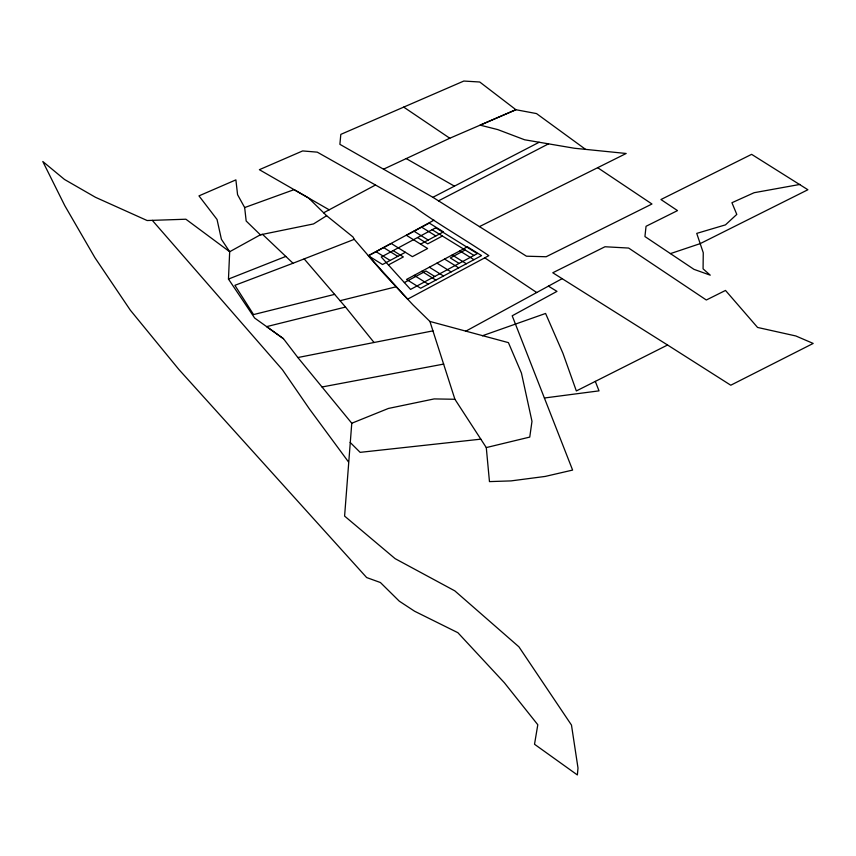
<?xml version="1.0" encoding="UTF-8"?>
<svg xmlns="http://www.w3.org/2000/svg" width="856" height="856" viewBox="0 0 856 856"><rect width="100%" height="100%" fill="white"/><g stroke="black" fill="none" stroke-linecap="round" stroke-linejoin="round"><path stroke-width="1.28" d="M354.256 239.338L353.025 236.994L326.628 215.723L313.531 223.93L260.363 234.811L229.676 251.728L185.891 219.222L147.125 220.527L95.476 197.297L64.5 179.46L42.8 161.506L64.778 205.633L94.888 257.624L130.38 310.247L178.851 369.45L366.657 577.554L380.417 582.529L399.271 601.158L414.593 611.227L457.906 632.712L504.377 682.756L537.803 724.743L534.519 744.26L577.361 774.947L578.003 768.057L571.476 725.064L518.939 646.847L454.804 590.854L395.14 558.658L344.594 516.093L351.773 423.239L297.856 357.541L283.443 338.687L254.628 318.015L228.466 279.077L229.676 251.728L221.404 239.284L217.039 219.468L198.966 195.885L235.892 179.878L237.572 194.686L244.666 207.559L246.175 221.019L260.363 234.811L262.567 234.362L293.009 263.252L354.256 239.338L383.766 273.567L412.913 304.811L429.915 321.449L454.911 399.271L486.283 447.581L489.461 481.607L511.011 480.901L545.208 476.428L572.611 470.083L512.198 315.789L556.978 291.372L548.428 286.139M465.632 331.272L562.146 278.66M433.992 220.174L368.401 255.741L407.649 299.161L488.84 255.644C464.327 238.995 438.283 224.315 414.422 206.981L317.276 152.154L302.65 150.934L259.368 169.691L329.175 209.816M244.666 207.559L294.079 189.647L308.556 197.961L323.632 212.78L375.463 185.024M405.37 252.295L382.525 264.525L368.39 255.741L391.235 243.5L412.399 256.661L427.625 248.508L406.461 235.336L429.295 223.095L443.429 231.89L420.585 244.131M388.421 264.932L403.347 256.939L393.172 250.615M442.381 236.021L427.7 243.885L417.525 237.551M404.364 282.576L425.956 270.999L434.741 276.467M465.15 250.006L450.32 257.945L459.094 263.402M585.44 149.276L536.509 113.581L515.911 109.718L479.735 82.005L463.802 81.053L340.816 134.381L339.885 144.332L432.89 197.308L539.152 142.256M438.507 200.85L548.525 143.851M667.562 345.011L552.773 272.764L604.989 246.753L628.646 248.058L706.328 300.007L725.503 290.441L757.56 327.441L795.812 335.959L813.2 343.438L730.778 385.221L667.562 345.011L576.345 390.946L562.927 353.26L545.582 313.457L482.367 335.777M479.446 226.615L626.175 153.481L574.397 148.249L524.589 139.774L497.775 129.598L480.13 125.147L515.911 109.718L449.796 138.233L383.52 169.188M351.773 423.239L388.399 408.451L434.185 398.917L454.911 399.271M228.466 279.077L285.829 256.425M293.009 263.252L234.897 285.326L253.569 314.58L334.632 294.368M670.441 253.611L700.187 243.628L807.893 189.743L751.622 154.347L660.939 199.534L677.503 210.608L646.045 226.284L644.932 236.545L693.938 269.33L710.245 275.172L703.076 268.848L703.258 252.723L696.731 233.388L725.46 224.871L736.791 214.407L731.933 202.722L754.136 192.707L799.953 184.425M340.067 300.702L396.103 286.792M374.04 342.496L345.524 307.058L266.633 326.628L283.443 338.687M486.283 447.581L529.757 437.084L531.983 421.334L521.443 373.077L508.421 342.635L429.915 321.449M297.856 357.541L432.965 330.855M322.027 386.987L443.718 364.078M544.416 397.997L599.018 390.86L595.305 381.391M480.805 439.16L360.141 452.353L350.147 442.402M406.215 158.585L454.429 186.159M432.141 229.718L473.978 255.43M421.676 227.182L435.811 235.967M459.811 250.894L473.946 259.678M414.069 231.259L428.203 240.055M452.203 254.97L466.338 263.766M444.585 259.058L458.72 267.842M436.977 263.134L451.112 271.919M429.359 267.211L443.494 276.007M383.616 247.577L397.751 256.372M421.751 271.299L435.886 280.083M376.009 251.664L390.143 260.449M414.133 275.375L428.268 284.16M432.89 197.308L526.451 256.201L546.139 256.747L651.962 204.006L597.67 167.69M484.753 257.838L536.723 292.527M403.711 107.107L449.796 138.233M323.632 212.78L326.628 215.723M152.304 220.356L282.448 369.76L309.444 408.975L348.488 461.93M304.169 258.897L345.524 307.058M435.779 227.771L381.252 256.993L410.559 289.424L477.348 253.622L435.779 227.771M467.419 246.817L406.525 279.452L420.66 288.247L481.554 255.602L467.419 246.817"/></g></svg>
